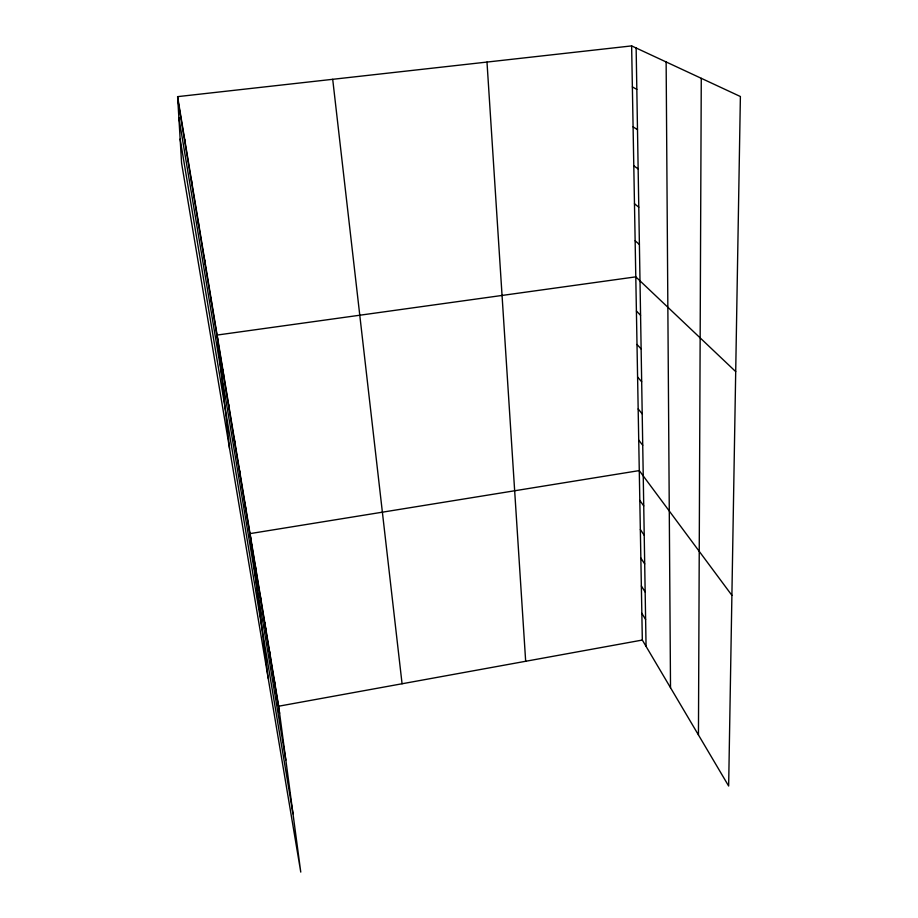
<?xml version="1.0" encoding="UTF-8"?>
<svg xmlns="http://www.w3.org/2000/svg" width="918" height="918" viewBox="0 0 918 918"><rect width="100%" height="100%" fill="white"/><g stroke="black" fill="none" stroke-linecap="round" stroke-linejoin="round"><path stroke-width="1.38" d="M698.449 734.951L701.272 78.317M278.659 706.217L642.325 640.053L728.651 786.015L740.39 96.516L631.63 45.9L177.61 96.642L181.592 163.152L300.771 872.1L278.659 706.217L177.61 96.642M632.364 86.912L636.828 89.379M633.087 126.868L637.494 129.667M633.787 165.802L638.148 168.923M634.464 203.75L638.779 207.181M635.141 240.757L639.398 244.475M735.708 371.606L635.784 276.857L217.13 335.059L229.557 448.523M636.404 311.041L640.569 315.299M637 344.445L641.131 348.932M637.597 377.069L641.671 381.785M638.171 408.958L642.21 413.892M638.721 440.124L642.726 445.264M731.898 595.346L639.272 470.59L250.052 533.61L268.159 678.15M639.812 500.39L643.736 505.91M640.339 529.537L644.218 535.24M640.856 558.064L644.7 563.927M641.349 585.982L645.159 591.995M641.843 613.304L645.618 619.466M180.146 139.043L293.003 813.773M177.771 99.373L279.611 713.343M178.861 117.561L285.842 760.115M274.161 679.033L275.079 686.01M269.548 651.252L270.443 658.068M264.843 622.829L265.704 629.496M260.024 593.762L260.861 600.269M255.089 564.031L255.892 570.353M244.888 502.467L245.622 508.4M239.598 470.578L240.298 476.304M234.193 437.932L234.847 443.417M228.639 404.471L229.259 409.726M332.706 79.304L402.073 683.772M222.959 370.195L223.522 375.198M210.979 297.914L211.45 302.366M204.657 259.794L205.07 263.936M198.173 220.653L198.529 224.474M191.506 180.433L191.805 183.921M184.656 139.123L184.885 142.233M486.988 62.068L525.67 661.281M631.63 45.9L642.325 640.053M636.14 48L646.065 646.364M666.135 61.954L670.519 687.731"/></g></svg>
